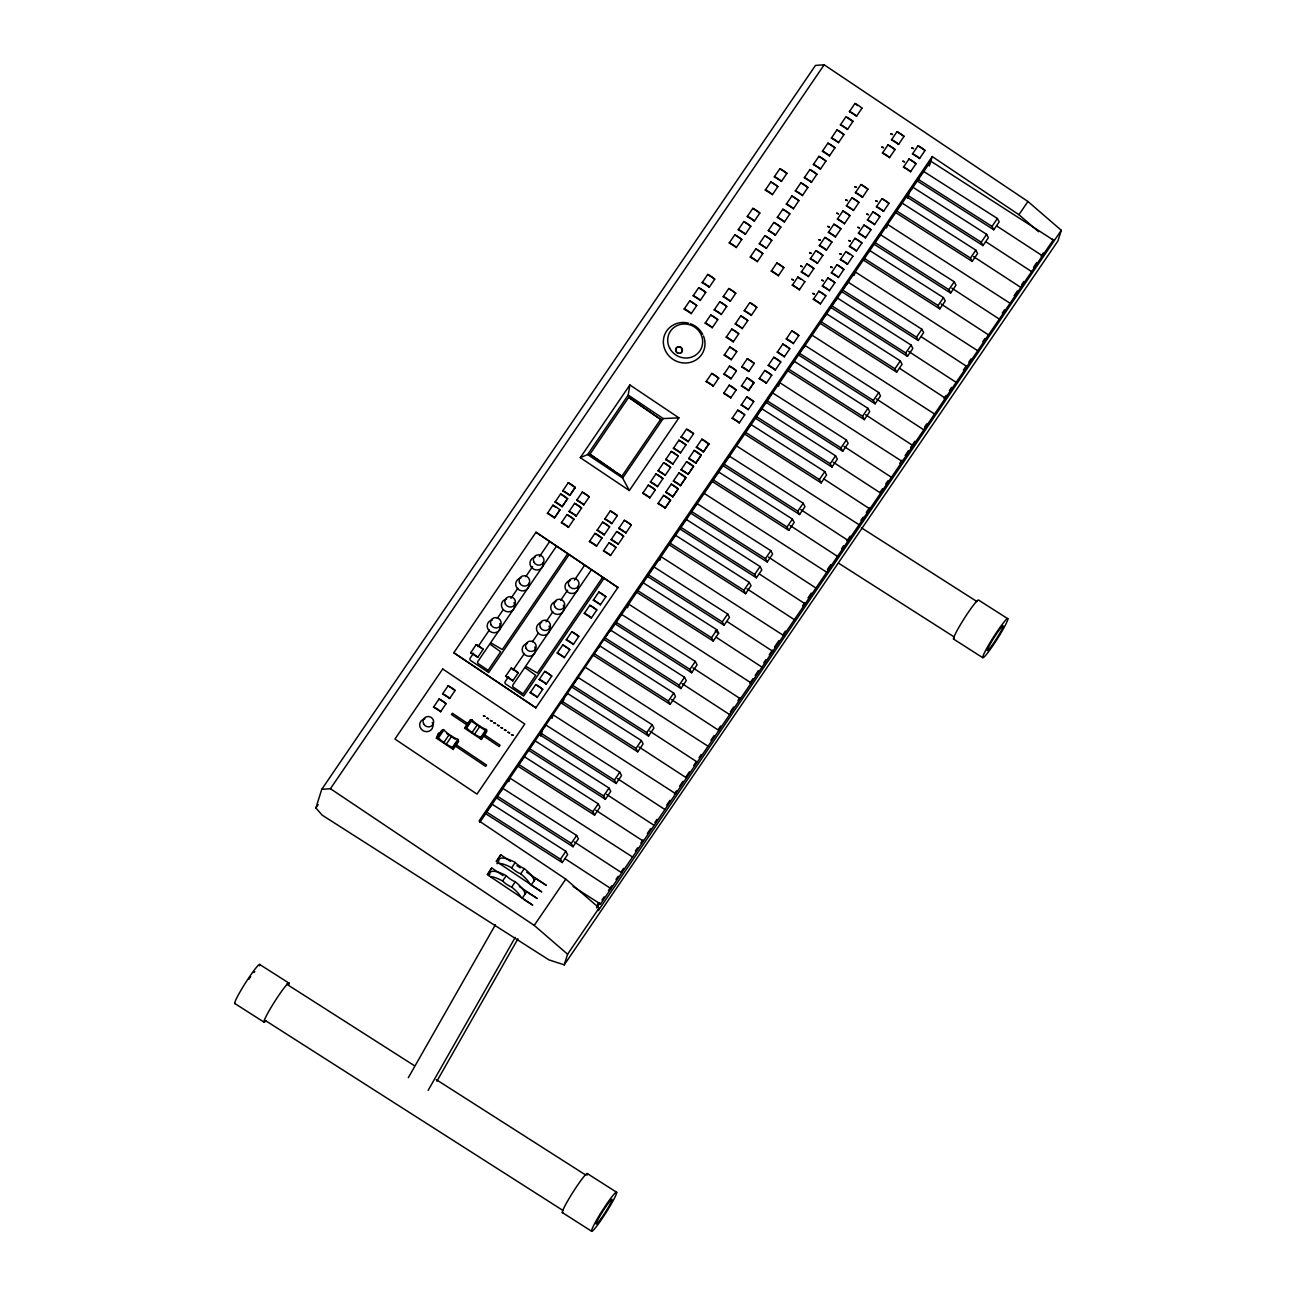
<?xml version="1.0" encoding="UTF-8"?>
<svg xmlns="http://www.w3.org/2000/svg" width="1296" height="1296" viewBox="0 0 1296 1296"><rect width="100%" height="100%" fill="white"/><g stroke="black" fill="none" stroke-linecap="round" stroke-linejoin="round"><path stroke-width="1.5" d="M580.284 457.65L587.623 454.556L628.187 395.069L629.872 384.944L678.91 417.847L629.321 490.552L580.284 457.65L629.872 384.944M315.884 807.943L321.748 789.329L815.476 65.416L824.159 64.8L1027.939 201.496L1061.294 230.299L1057.941 240.943L564.23 964.856L548.791 959.801L322.121 815.119L315.884 807.943L318.168 804.605M486.308 811.863L485.708 813.726L562.221 862.553L567.616 854.647L565.85 851.294L491.702 803.957L486.308 811.863L560.455 859.199L562.221 862.553M491.103 805.82L491.702 803.957M497.097 796.052L496.498 797.915L573.01 846.742L578.405 838.836L576.639 835.466L502.492 788.146L497.097 796.052L571.244 843.372L573.01 846.742M501.892 790.009L502.492 788.146M508.874 781.682L509.992 778.135L632.594 857.029M518.675 764.413L518.076 766.276L594.589 815.103L599.983 807.197L598.217 803.828L524.07 756.508L518.675 764.413L592.823 811.733L594.589 815.103M523.471 758.371L524.07 756.508M529.465 748.586L528.865 750.449L605.378 799.276L610.772 791.37L609.007 788.017L534.859 740.68L529.465 748.586L603.612 795.922L605.378 799.276M534.26 742.543L534.859 740.68M540.254 732.775L539.654 734.638L616.167 783.464L621.562 775.559L619.796 772.189L545.648 724.869L540.254 732.775L614.401 780.095L616.167 783.464M540.675 735.998L542.36 730.685M545.049 726.732L545.648 724.869M552.031 718.405L553.149 714.857L675.751 793.751M561.832 701.136L561.233 702.999L637.745 751.826L643.14 743.92L641.374 740.551L567.227 693.23L561.832 701.136L635.98 748.456L637.745 751.826M562.82 702.594L563.938 699.046M566.627 695.077L567.227 693.23M572.621 685.309L572.022 687.172L648.535 735.998L653.929 728.093L652.163 724.723L578.016 677.403L572.621 685.309L646.769 732.645L648.535 735.998M577.417 679.266L578.016 677.403M594.2 653.67L593.6 655.533L670.113 704.36L675.508 696.454L673.742 693.085L599.594 645.764L594.2 653.67L668.347 701.006L670.113 704.36M598.995 647.627L599.594 645.764M604.989 637.859L604.39 639.722L680.902 688.549L686.297 680.627L684.531 677.273L610.384 629.953L604.989 637.859L679.136 685.179L680.902 688.549M610.384 629.953L479.779 822.425M615.778 622.031L615.179 623.894L691.691 672.721L697.086 664.816L695.32 661.446L621.173 614.126L615.778 622.031L689.926 669.368L691.691 672.721M620.573 615.989L621.173 614.126M627.556 607.662L628.673 604.13L751.275 683.008M637.357 590.393L636.757 592.256L713.27 641.083L718.664 633.177L716.899 629.807L642.751 582.487L637.357 590.393L711.504 637.729L713.27 641.083M642.152 584.35L642.751 582.487M648.146 574.582L647.546 576.445L724.059 625.271L729.454 617.35L727.688 613.996L653.54 566.66L648.146 574.582L722.293 621.902L724.059 625.271M652.941 568.523L653.54 566.66M659.923 560.212L661.041 556.664L783.643 635.558M669.724 542.943L669.125 544.806L745.637 593.633L751.032 585.711L749.266 582.358L675.119 535.021L669.724 542.943L743.872 590.263L745.637 593.633M680.513 527.116L679.914 528.979L756.427 577.805L761.821 569.9L760.055 566.53L685.908 519.21L680.513 527.116L754.661 574.452L756.427 577.805M685.309 521.073L685.908 519.21M691.303 511.304L690.703 513.167L767.216 561.994L772.61 554.072L770.845 550.719L696.697 503.383L691.303 511.304L765.45 558.625L767.216 561.994M696.098 505.246L696.697 503.383M712.881 479.666L712.282 481.529L788.794 530.356L794.189 522.434L792.423 519.08L718.276 471.744L712.881 479.666L787.028 526.986L788.794 530.356M717.676 473.607L718.276 471.744M564.23 964.856L567.583 954.212L599.141 907.945L565.785 879.125L479.083 820.967L932.229 156.557L1018.931 214.715L1038.631 231.741M723.67 463.838L723.071 465.701L799.583 514.528L804.978 506.623L803.212 503.253L729.065 455.933L723.67 463.838L797.818 511.175L799.583 514.528M728.465 457.796L729.065 455.933M745.249 432.2L744.649 434.063L821.162 482.89L826.556 474.984L824.791 471.614L750.643 424.294L745.249 432.2L819.396 479.536L821.162 482.89M750.044 426.157L750.643 424.294M599.141 907.945L598.298 910.602L1061.294 230.299M599.821 903.166L596.581 907.913L598.104 903.134L600.388 903.96L573.107 886.545M756.038 416.389L755.438 418.252L831.951 467.078L837.346 459.157L835.58 455.803L761.432 408.467L756.038 416.389L830.185 463.709L831.951 467.078M760.833 410.33L761.432 408.467M611.015 888.667L565.137 858.746M766.827 400.561L766.228 402.424L842.74 451.251L848.135 443.345L846.369 439.976L772.222 392.656L766.827 400.561L840.974 447.898L842.74 451.251M621.805 872.84L574.225 841.849M778.604 386.192L779.722 382.644L902.324 461.538M788.405 368.923L787.806 370.786L864.319 419.612L869.713 411.707L867.947 408.337L793.8 361.017L788.405 368.923L862.553 416.259L864.319 419.612M793.201 362.88L793.8 361.017M643.383 841.201L595.804 810.211M799.195 353.111L798.595 354.974L875.108 403.801L880.502 395.879L878.737 392.526L804.589 345.19L799.195 353.111L873.342 400.432L875.108 403.801M803.99 347.053L804.589 345.19M654.172 825.39L606.593 794.383M664.961 809.563L617.382 778.572M820.773 321.473L820.174 323.336L896.686 372.163L902.081 364.241L900.315 360.887L826.168 313.551L820.773 321.473L894.92 368.793L896.686 372.163M825.568 315.414L826.168 313.551M831.562 305.645L830.963 307.508L907.475 356.335L912.87 348.43L911.104 345.06L836.957 297.74L831.562 305.645L905.71 352.982L907.475 356.335M836.357 299.603L836.957 297.74M686.54 777.924L638.96 746.933M842.351 289.834L841.752 291.681L918.265 340.524L923.659 332.602L921.893 329.249L847.746 281.912L842.351 289.834L916.499 337.154L918.265 340.524M847.147 283.775L847.746 281.912M697.329 762.113L649.75 731.106M854.129 275.465L855.247 271.917L977.848 350.811M708.118 746.285L585.517 667.408M863.93 258.196L863.33 260.042L939.843 308.885L945.238 300.964L943.472 297.61L869.324 250.274L863.93 258.196L938.077 305.516L939.843 308.885M868.725 252.137L869.324 250.274M718.907 730.474L671.328 699.467M874.719 242.368L874.12 244.231L950.632 293.058L956.027 285.152L954.261 281.783L880.114 234.463L874.719 242.368L948.866 289.688L950.632 293.058M879.514 236.326L880.114 234.463M729.697 714.647L682.117 683.64M886.496 227.999L887.614 224.451L1010.216 303.345M740.486 698.836L692.906 667.829M896.297 210.73L895.698 212.593L972.211 261.419L977.605 253.514L975.839 250.144L901.692 202.824L896.297 210.73L970.445 258.05L972.211 261.419M901.093 204.687L901.692 202.824M907.087 194.918L906.487 196.765L983 245.592L988.394 237.686L986.629 234.333L912.481 186.997L907.087 194.918L981.234 242.239L983 245.592M907.508 198.142L909.193 192.812M911.882 188.86L912.481 186.997M762.064 667.197L716.186 637.276M917.876 179.091L917.276 180.954L993.789 229.781L999.184 221.875L997.418 218.506L923.27 171.185L917.876 179.091L992.023 226.411L993.789 229.781M922.671 173.048L923.27 171.185M772.853 651.37L726.975 621.464M929.264 165.953L932.229 156.557M794.432 619.731L746.852 588.724M805.221 603.92L759.343 573.998M816.01 588.092L768.431 557.086M826.799 572.281L704.198 493.387M837.589 556.454L790.009 525.447M848.378 540.643L800.798 509.636M859.167 524.815L736.565 445.921M869.956 509.004L824.078 479.083M880.745 493.177L833.166 462.17M891.535 477.365L843.955 446.359M913.113 445.727L865.534 414.72M923.902 429.899L876.323 398.893M934.691 414.088L812.09 335.194M945.481 398.261L899.602 368.339M956.27 382.45L908.69 351.443M967.059 366.622L921.181 336.701M988.637 334.984L941.058 303.977M999.427 319.172L951.847 288.166M1021.005 287.534L973.426 256.527M1031.794 271.706L985.916 241.785M1042.583 255.895L996.705 225.974M610.335 631.022L930.771 161.174L1053.373 240.068L1051.25 238.707M408.305 1077.705L495.412 924.696M428.134 1090.373L515.241 937.364M436.849 1081.237L517.946 938.774M453.811 652.747L535.88 707.794L453.811 652.747L535.993 532.219L617.917 587.493L535.993 532.219M433.544 707.146L433.674 706.919A10.967 3.483 34.3 0 1 440.689 711.617L433.544 707.146L439.085 698.981A10.967 3.483 34.3 0 1 446.099 703.679L439.085 698.981M442.552 693.927L442.697 693.7A10.967 3.483 34.3 0 1 449.696 698.398L442.552 693.927L448.108 685.762A10.967 3.483 34.3 0 1 455.107 690.46L448.108 685.762M547.398 513.346L547.528 513.103A10.967 3.483 34.3 0 1 554.526 517.801L547.398 513.346L552.938 505.181A10.967 3.483 34.3 0 1 559.937 509.879L554.396 518.044M552.938 505.181L555.595 507.287M555.061 502.103L555.19 501.876A10.967 3.483 34.3 0 1 562.189 506.574L555.061 502.103L560.601 493.938A10.967 3.483 34.3 0 1 567.599 498.636L562.059 506.801M560.601 493.938L567.47 498.879M562.723 490.876L562.853 490.633A10.967 3.483 34.3 0 1 569.851 495.331L562.723 490.876L568.264 482.711A10.967 3.483 34.3 0 1 575.262 487.409L569.722 495.574M568.264 482.711L575.132 487.636M470.642 652.795L470.772 652.568A10.967 3.483 34.3 0 1 477.77 657.266L470.642 652.795L476.183 644.63A10.967 3.483 34.3 0 1 483.181 649.328L476.183 644.63M613.818 470.853L589.923 454.183L621.886 476.264L617.042 473.024M628.69 397.337L660.652 419.418L628.69 397.337L589.648 454.637M437.173 735.966L438.842 733.05L437.935 734.378M684.175 309.047L684.304 308.804A10.967 3.483 34.3 0 1 691.303 313.502L684.175 309.047L689.715 300.883A10.967 3.483 34.3 0 1 696.713 305.581L689.715 300.883M561.411 522.742L561.541 522.499A10.967 3.483 34.3 0 1 568.539 527.213L561.411 522.742L566.951 514.577A10.967 3.483 34.3 0 1 573.95 519.275L566.951 514.577M569.074 511.499L569.203 511.272A10.967 3.483 34.3 0 1 576.202 515.97L569.074 511.499L574.614 503.334A10.967 3.483 34.3 0 1 581.612 508.032L574.614 503.334M693.182 295.828L693.311 295.585A10.967 3.483 34.3 0 1 700.326 300.283L693.182 295.828L698.722 287.663A10.967 3.483 34.3 0 1 705.737 292.361L698.722 287.663M576.736 500.272L576.866 500.029A10.967 3.483 34.3 0 1 583.864 504.727L576.736 500.272L582.277 492.107A10.967 3.483 34.3 0 1 589.275 496.805L582.277 492.107M702.205 282.609L702.335 282.366A10.967 3.483 34.3 0 1 709.333 287.064L702.205 282.609L707.746 274.444A10.967 3.483 34.3 0 1 714.744 279.142L707.746 274.444M729.243 242.951L729.389 242.708A10.967 3.483 34.3 0 1 736.387 247.406L729.243 242.951L734.783 234.787A10.967 3.483 34.3 0 1 741.798 239.485L734.783 234.787M738.266 229.732L738.396 229.489A10.967 3.483 34.3 0 1 745.411 234.187L738.266 229.732L743.807 221.567A10.967 3.483 34.3 0 1 750.805 226.265L743.807 221.567M747.274 216.513L747.419 216.27A10.967 3.483 34.3 0 1 754.418 220.968L747.274 216.513L752.83 208.348A10.967 3.483 34.3 0 1 759.829 213.046L752.83 208.348M765.304 190.075L765.45 189.832A10.967 3.483 34.3 0 1 772.448 194.53L765.304 190.075L770.861 181.91A10.967 3.483 34.3 0 1 777.859 186.608L770.861 181.91M774.328 176.855L774.457 176.612A10.967 3.483 34.3 0 1 781.472 181.31L774.328 176.855L779.868 168.691A10.967 3.483 34.3 0 1 786.883 173.389L779.868 168.691M705.186 323.141L705.316 322.898A10.967 3.483 34.3 0 1 712.33 327.613L705.186 323.141L710.726 314.977A10.967 3.483 34.3 0 1 717.741 319.675L710.726 314.977M714.209 309.922L714.339 309.679A10.967 3.483 34.3 0 1 721.337 314.393L714.209 309.922L719.75 301.757A10.967 3.483 34.3 0 1 726.748 306.455L719.75 301.757M723.217 296.703L723.346 296.46A10.967 3.483 34.3 0 1 730.361 301.174L723.217 296.703L728.757 288.538A10.967 3.483 34.3 0 1 735.772 293.236L728.757 288.538M505.667 676.285L505.796 676.058A10.967 3.483 34.3 0 1 512.811 680.756L505.667 676.285L511.207 668.12A10.967 3.483 34.3 0 1 518.222 672.818L511.207 668.12M750.271 257.045L750.4 256.802A10.967 3.483 34.3 0 1 757.399 261.517L750.271 257.045L755.811 248.881A10.967 3.483 34.3 0 1 762.809 253.579L755.811 248.881M759.278 243.826L759.407 243.599A10.967 3.483 34.3 0 1 766.422 248.297L759.278 243.826L764.818 235.661A10.967 3.483 34.3 0 1 771.833 240.359L764.818 235.661M589.421 541.534L589.567 541.307A10.967 3.483 34.3 0 1 596.565 546.005L589.421 541.534L594.977 533.369A10.967 3.483 34.3 0 1 601.976 538.067L594.977 533.369M768.301 230.607L768.431 230.38A10.967 3.483 34.3 0 1 775.429 235.078L768.301 230.607L773.842 222.442A10.967 3.483 34.3 0 1 780.84 227.14L773.842 222.442M597.083 530.307L597.229 530.064A10.967 3.483 34.3 0 1 604.228 534.762L597.083 530.307L602.64 522.142A10.967 3.483 34.3 0 1 609.638 526.84L602.64 522.142M777.308 217.388L777.454 217.161A10.967 3.483 34.3 0 1 784.453 221.859L777.308 217.388L782.849 209.223A10.967 3.483 34.3 0 1 789.863 213.921L782.849 209.223M604.746 519.064L604.892 518.837A10.967 3.483 34.3 0 1 611.89 523.535L604.746 519.064L610.303 510.899A10.967 3.483 34.3 0 1 617.301 515.597L610.303 510.899M786.332 204.169L786.461 203.942A10.967 3.483 34.3 0 1 793.46 208.64L786.332 204.169L791.872 196.004A10.967 3.483 34.3 0 1 798.871 200.702L791.872 196.004M795.339 190.949L795.485 190.723A10.967 3.483 34.3 0 1 802.483 195.421L795.339 190.949L800.879 182.785A10.967 3.483 34.3 0 1 807.894 187.483L800.879 182.785M804.362 177.73L804.492 177.503A10.967 3.483 34.3 0 1 811.507 182.201L804.362 177.73L809.903 169.565A10.967 3.483 34.3 0 1 816.901 174.263L809.903 169.565M813.37 164.511L813.515 164.284A10.967 3.483 34.3 0 1 820.514 168.982L813.37 164.511L818.926 156.346A10.967 3.483 34.3 0 1 825.925 161.044L818.926 156.346M822.393 151.292L822.523 151.065A10.967 3.483 34.3 0 1 829.537 155.763L822.393 151.292L827.933 143.127A10.967 3.483 34.3 0 1 834.932 147.825L827.933 143.127M831.4 138.073L831.546 137.846A10.967 3.483 34.3 0 1 838.544 142.544L831.4 138.073L836.957 129.908A10.967 3.483 34.3 0 1 843.955 134.606L836.957 129.908M840.424 124.853L840.553 124.627A10.967 3.483 34.3 0 1 847.568 129.325L840.424 124.853L845.964 116.689A10.967 3.483 34.3 0 1 852.979 121.387L847.228 117.855M849.431 111.634L849.577 111.407A10.967 3.483 34.3 0 1 856.575 116.105L849.431 111.634L854.987 103.469A10.967 3.483 34.3 0 1 861.986 108.167L861.856 108.394M854.987 103.469L857.644 105.575M726.197 337.235L726.343 337.009A10.967 3.483 34.3 0 1 733.342 341.707L726.197 337.235L731.754 329.071A10.967 3.483 34.3 0 1 738.752 333.769L731.754 329.071M603.434 550.93L603.58 550.703A10.967 3.483 34.3 0 1 610.578 555.401L603.434 550.93L608.974 542.765A10.967 3.483 34.3 0 1 615.989 547.463L608.974 542.765M611.096 539.703L611.242 539.46A10.967 3.483 34.3 0 1 618.241 544.158L611.096 539.703L616.637 531.538A10.967 3.483 34.3 0 1 623.651 536.236L616.637 531.538M735.221 324.016L735.35 323.789A10.967 3.483 34.3 0 1 742.365 328.487L735.221 324.016L740.761 315.851A10.967 3.483 34.3 0 1 747.776 320.549L740.761 315.851M618.759 528.46L618.905 528.233A10.967 3.483 34.3 0 1 625.903 532.931L618.759 528.46L624.316 520.295A10.967 3.483 34.3 0 1 631.314 524.993L624.316 520.295M744.228 310.797L744.374 310.57A10.967 3.483 34.3 0 1 751.372 315.268L744.228 310.797L749.785 302.632A10.967 3.483 34.3 0 1 756.783 307.33L749.785 302.632M706.158 381.591L706.304 381.364A10.967 3.483 34.3 0 1 713.302 386.062L706.158 381.591L711.715 373.426A10.967 3.483 34.3 0 1 718.713 378.124L711.715 373.426M642.735 493.306L642.865 493.063A10.967 3.483 34.3 0 1 649.879 497.777L642.735 493.306L648.275 485.141A10.967 3.483 34.3 0 1 655.29 489.839L648.275 485.141M771.282 271.139L771.412 270.913A10.967 3.483 34.3 0 1 778.426 275.611L771.282 271.139L776.822 262.975A10.967 3.483 34.3 0 1 783.837 267.673L776.822 262.975M650.398 482.063L650.527 481.837A10.967 3.483 34.3 0 1 657.542 486.535L650.398 482.063L655.938 473.899A10.967 3.483 34.3 0 1 662.953 478.597L655.938 473.899M724.189 355.153L724.334 354.926A10.967 3.483 34.3 0 1 731.333 359.624L724.189 355.153L729.745 346.988A10.967 3.483 34.3 0 1 736.744 351.686L729.745 346.988M530.194 692.744L530.323 692.501A10.967 3.483 34.3 0 1 537.322 697.199L530.194 692.744L535.734 684.58A10.967 3.483 34.3 0 1 542.732 689.278L535.734 684.58M658.06 470.837L658.19 470.594A10.967 3.483 34.3 0 1 665.204 475.292L658.06 470.837L663.601 462.672A10.967 3.483 34.3 0 1 670.615 467.37L663.601 462.672M539.201 679.525L539.33 679.282A10.967 3.483 34.3 0 1 546.345 683.98L539.201 679.525L544.741 671.36A10.967 3.483 34.3 0 1 551.756 676.058L544.741 671.36M665.723 459.594L665.852 459.367A10.967 3.483 34.3 0 1 672.867 464.065L665.723 459.594L671.263 451.429A10.967 3.483 34.3 0 1 678.278 456.127L671.263 451.429M673.385 448.351L673.531 448.124A10.967 3.483 34.3 0 1 680.53 452.822L673.385 448.351L678.926 440.203A10.967 3.483 34.3 0 1 685.94 444.901L678.926 440.203M681.048 437.125L681.194 436.898A10.967 3.483 34.3 0 1 688.192 441.596L681.048 437.125L686.588 428.96A10.967 3.483 34.3 0 1 693.603 433.658L687.868 430.126M557.231 653.087L557.361 652.844A10.967 3.483 34.3 0 1 564.376 657.542L557.231 653.087L562.772 644.922A10.967 3.483 34.3 0 1 569.786 649.62L562.772 644.922M566.255 639.868L566.384 639.625A10.967 3.483 34.3 0 1 573.383 644.323L566.255 639.868L571.795 631.703A10.967 3.483 34.3 0 1 578.794 636.401L571.795 631.703M584.285 613.429L584.415 613.186A10.967 3.483 34.3 0 1 591.413 617.884L584.285 613.429L589.826 605.264A10.967 3.483 34.3 0 1 596.824 609.962L589.826 605.264M593.293 600.21L593.422 599.967A10.967 3.483 34.3 0 1 600.437 604.665L593.293 600.21L598.833 592.045A10.967 3.483 34.3 0 1 605.848 596.743L598.833 592.045M723.929 374.252L724.075 374.009A10.967 3.483 34.3 0 1 731.074 378.707L723.929 374.252L729.486 366.088A10.967 3.483 34.3 0 1 736.484 370.786L729.486 366.088M658.028 503.528L658.157 503.302A10.967 3.483 34.3 0 1 665.156 508L658.028 503.528L663.568 495.364A10.967 3.483 34.3 0 1 670.567 500.078L665.026 508.243M663.568 495.364L670.437 500.305M665.69 492.302L665.82 492.059A10.967 3.483 34.3 0 1 672.818 496.773L665.69 492.302L671.231 484.137A10.967 3.483 34.3 0 1 678.229 488.835L672.689 497M671.231 484.137L678.1 489.062M673.353 481.059L673.483 480.832A10.967 3.483 34.3 0 1 680.481 485.53L673.353 481.059L678.893 472.894A10.967 3.483 34.3 0 1 685.892 477.592L680.351 485.757M723.67 393.336L723.816 393.109A10.967 3.483 34.3 0 1 730.814 397.807L723.67 393.336L729.227 385.171A10.967 3.483 34.3 0 1 736.225 389.869L736.096 390.112M729.227 385.171L734.686 389.173M678.893 472.894L685.762 477.835M681.016 469.832L681.145 469.589A10.967 3.483 34.3 0 1 688.144 474.287L681.016 469.832L686.556 461.668A10.967 3.483 34.3 0 1 693.554 466.366L688.014 474.53M686.556 461.668L693.425 466.592M688.678 458.59L688.808 458.363A10.967 3.483 34.3 0 1 695.806 463.061L688.678 458.59L694.219 450.425A10.967 3.483 34.3 0 1 701.217 455.123L695.677 463.288M741.701 366.898L741.847 366.671A10.967 3.483 34.3 0 1 748.845 371.369L741.701 366.898L747.257 358.733A10.967 3.483 34.3 0 1 754.256 363.431L747.257 358.733M694.219 450.425L701.087 455.366M696.341 447.363L696.47 447.12A10.967 3.483 34.3 0 1 703.469 451.818L696.341 447.363L701.881 439.198A10.967 3.483 34.3 0 1 708.88 443.896L703.339 452.061M701.881 439.198L708.75 444.123M792.293 285.233L792.439 285.007A10.967 3.483 34.3 0 1 799.438 289.705L792.293 285.233L797.85 277.069A10.967 3.483 34.3 0 1 804.848 281.767L804.719 282.01M797.85 277.069L800.507 279.191M801.317 272.014L801.446 271.787A10.967 3.483 34.3 0 1 808.461 276.485L801.317 272.014L806.857 263.849A10.967 3.483 34.3 0 1 813.872 268.547L806.857 263.849M810.324 258.795L810.47 258.568A10.967 3.483 34.3 0 1 817.468 263.266L810.324 258.795L815.881 250.63A10.967 3.483 34.3 0 1 822.879 255.328L815.881 250.63M819.347 245.576L819.477 245.349A10.967 3.483 34.3 0 1 826.492 250.047L819.347 245.576L824.888 237.411A10.967 3.483 34.3 0 1 831.902 242.109L824.888 237.411M828.355 232.357L828.5 232.13A10.967 3.483 34.3 0 1 835.499 236.828L828.355 232.357L833.911 224.192A10.967 3.483 34.3 0 1 840.91 228.89L833.911 224.192M741.458 385.997L741.587 385.754A10.967 3.483 34.3 0 1 748.586 390.452L741.458 385.997L746.998 377.833A10.967 3.483 34.3 0 1 753.997 382.531L748.456 390.695M837.378 219.137L837.508 218.911A10.967 3.483 34.3 0 1 844.522 223.609L837.378 219.137L842.918 210.973A10.967 3.483 34.3 0 1 849.933 215.671L842.918 210.973M746.998 377.833L753.867 382.757M846.401 205.918L846.531 205.691A10.967 3.483 34.3 0 1 853.529 210.389L846.401 205.918L851.942 197.753A10.967 3.483 34.3 0 1 858.94 202.451L851.942 197.753M855.409 192.699L855.538 192.472A10.967 3.483 34.3 0 1 862.553 197.17L855.409 192.699L860.949 184.534A10.967 3.483 34.3 0 1 867.964 189.232L860.949 184.534M882.463 153.041L882.592 152.815A10.967 3.483 34.3 0 1 889.591 157.513L882.463 153.041L888.003 144.877A10.967 3.483 34.3 0 1 895.001 149.575L888.003 144.877M891.47 139.822L891.599 139.595A10.967 3.483 34.3 0 1 898.614 144.293L891.47 139.822L897.01 131.657A10.967 3.483 34.3 0 1 904.025 136.372L897.01 131.657M732.175 418.3L732.305 418.073A10.967 3.483 34.3 0 1 739.319 422.771L732.175 418.3L737.716 410.135A10.967 3.483 34.3 0 1 744.73 414.833L737.716 410.135M741.199 405.081L741.328 404.854A10.967 3.483 34.3 0 1 748.327 409.552L741.199 405.081L746.739 396.916A10.967 3.483 34.3 0 1 753.737 401.614L746.739 396.916M759.229 378.643L759.359 378.416A10.967 3.483 34.3 0 1 766.357 383.114L759.229 378.643L764.77 370.478A10.967 3.483 34.3 0 1 771.768 375.176L764.77 370.478M768.236 365.423L768.366 365.197A10.967 3.483 34.3 0 1 775.381 369.895L768.236 365.423L773.777 357.259A10.967 3.483 34.3 0 1 780.791 361.973L773.777 357.259M777.26 352.204L777.389 351.977A10.967 3.483 34.3 0 1 784.388 356.675L777.26 352.204L782.8 344.039A10.967 3.483 34.3 0 1 789.799 348.754L782.8 344.039M786.267 338.985L786.397 338.758A10.967 3.483 34.3 0 1 793.411 343.456L786.267 338.985L791.807 330.82A10.967 3.483 34.3 0 1 798.822 335.534L791.807 330.82M813.321 299.327L813.451 299.101A10.967 3.483 34.3 0 1 820.449 303.799L813.321 299.327L818.861 291.179A10.967 3.483 34.3 0 1 825.86 295.877L818.861 291.179M822.328 286.108L822.474 285.881A10.967 3.483 34.3 0 1 829.472 290.579L822.328 286.108L827.869 277.96A10.967 3.483 34.3 0 1 834.883 282.658L827.869 277.96M831.352 272.905L831.481 272.662A10.967 3.483 34.3 0 1 838.496 277.36L831.352 272.905L836.892 264.74A10.967 3.483 34.3 0 1 843.89 269.438L836.892 264.74M840.359 259.686L840.505 259.443A10.967 3.483 34.3 0 1 847.503 264.141L840.359 259.686L845.915 251.521A10.967 3.483 34.3 0 1 852.914 256.219L852.784 256.446M488.349 873.796L491.702 867.98L503.091 875.61M849.382 246.467L849.512 246.224A10.967 3.483 34.3 0 1 856.526 250.922L849.382 246.467L854.923 238.302A10.967 3.483 34.3 0 1 861.921 243L854.923 238.302M497.372 860.576L500.726 854.761L510.478 861.305M858.389 233.248L858.535 233.005A10.967 3.483 34.3 0 1 865.534 237.703L858.389 233.248L863.946 225.083A10.967 3.483 34.3 0 1 870.944 229.781L863.946 225.083M867.413 220.028L867.542 219.785A10.967 3.483 34.3 0 1 874.557 224.483L867.413 220.028L872.953 211.864A10.967 3.483 34.3 0 1 879.968 216.562L872.953 211.864M876.42 206.809L876.566 206.566A10.967 3.483 34.3 0 1 883.564 211.264L876.42 206.809L881.977 198.644A10.967 3.483 34.3 0 1 888.975 203.342L881.977 198.644M903.474 167.152L903.604 166.909A10.967 3.483 34.3 0 1 910.618 171.607L903.474 167.152L909.014 158.987A10.967 3.483 34.3 0 1 916.029 163.685L909.014 158.987M912.481 153.932L912.627 153.689A10.967 3.483 34.3 0 1 919.625 158.387L912.481 153.932L918.038 145.768A10.967 3.483 34.3 0 1 925.036 150.466L918.038 145.768M321.748 789.329L330.431 788.697L824.159 64.8M691.173 313.745L696.713 305.581M700.196 300.526L705.737 292.361M709.204 287.307L714.744 279.142M736.258 247.649L741.798 239.485M745.265 234.43L750.805 226.265M754.288 221.211L759.829 213.046M772.319 194.773L777.859 186.608M781.326 181.553L786.883 173.389M554.526 517.801L559.937 509.879M562.189 506.574L567.599 498.636M569.851 495.331L575.262 487.409M473.526 653.233L470.124 658.222A1.798 1.701 29.9 0 0 470.626 660.49L486.551 671.182L487.458 669.854L478.354 663.746A1.782 1.701 29.9 0 1 477.851 661.495L556.438 546.264M478.062 646.574L489.418 629.921M497.372 618.273L503.042 609.946M510.997 598.298L517.817 588.303M525.755 576.639L532.575 566.66M539.379 556.664L549.601 541.679M440.543 711.844L446.099 703.679M449.566 698.625L455.107 690.46M477.641 657.493L483.181 649.328M568.409 527.44L573.95 519.275M576.072 516.197L581.612 508.032M583.735 504.97L589.275 496.805M712.201 327.839L717.741 319.675M721.208 314.62L726.748 306.455M730.231 301.401L735.772 293.236M757.269 261.743L762.809 253.579M766.292 248.524L771.833 240.359M775.3 235.305L780.84 227.14M784.323 222.086L789.863 213.921M793.33 208.867L798.871 200.702M802.354 195.647L807.894 187.483M811.361 182.428L816.901 174.263M820.384 169.209L825.925 161.044M829.391 155.99L834.932 147.825M838.415 142.771L843.955 134.606M847.422 129.551L852.979 121.387M856.445 116.332L861.986 108.167M436.396 738.153L441.79 730.215L443.864 729.988A15.325 4.876 34.3 0 0 449.242 734.54L451.721 736.193A15.325 4.876 34.3 0 0 457.877 739.384L458.606 741.49L453.195 749.428L436.396 738.153L443.167 729.518M453.195 749.428L452.466 747.322A15.325 4.876 34.3 0 1 446.31 744.131L443.848 742.478A15.325 4.876 34.3 0 1 438.453 737.926L443.864 729.988M567.648 553.781L502.33 649.555L491.362 643.172L490.471 644.485L500.661 651.807L487.264 671.652L488.657 672.592L569.041 554.72M621.886 476.264L660.911 418.948M629.321 490.552L622.647 478.062L663.212 418.576L678.91 417.847M443.848 742.478L449.242 734.54M446.31 744.131L451.721 736.193M464.616 728.19L470.027 720.252L472.1 720.025A15.325 4.876 34.3 0 0 477.479 724.577L479.957 726.23A15.325 4.876 34.3 0 0 486.113 729.437L486.842 731.527L481.432 739.465L464.616 728.19L471.404 719.555M452.466 747.322L457.877 739.384M453.179 747.792L458.573 739.854M481.432 739.465L480.703 737.359A15.325 4.876 34.3 0 1 474.547 734.168L472.068 732.515A15.325 4.876 34.3 0 1 466.69 727.963L472.1 720.025M733.212 341.933L738.752 333.769M742.219 328.714L747.776 320.549M751.243 315.495L756.783 307.33M778.28 275.837L783.837 267.673M596.435 546.232L601.976 538.067M604.098 535.005L609.638 526.84M611.761 523.762L617.301 515.597M508.55 676.723L505.148 681.728A1.798 1.701 29.9 0 0 505.651 683.98L521.591 694.672L522.482 693.36L513.378 687.253A1.782 1.701 29.9 0 1 512.876 684.985L591.462 569.754M513.103 670.064L524.459 653.427M532.397 641.763L538.083 633.436M546.021 621.788L552.841 611.793M560.795 600.145L567.599 590.15M574.42 580.154L584.642 565.186M472.068 732.515L477.479 724.577M474.547 734.168L479.957 726.23M713.173 386.289L718.713 378.124M731.203 359.851L736.744 351.686M512.665 680.983L518.222 672.818M480.703 737.359L486.113 729.437M481.415 737.829L486.81 729.907M610.448 555.628L615.989 547.463M618.111 544.401L623.651 536.236M625.774 533.158L631.314 524.993M649.75 498.004L655.29 489.839M657.412 486.761L662.953 478.597M665.075 475.535L670.615 467.37M672.737 464.292L678.278 456.127M680.4 453.065L685.94 444.901M688.063 441.823L693.603 433.658M730.944 378.95L736.484 370.786M602.672 577.287L537.354 673.045L526.403 666.662L525.496 667.991L535.685 675.297L522.288 695.142L523.681 696.082L604.082 578.227M799.308 289.931L804.848 281.767M808.315 276.712L813.872 268.547M817.339 263.493L822.879 255.328M826.346 250.274L831.902 242.109M835.369 237.055L840.91 228.89M844.376 223.835L849.933 215.671M853.4 210.616L858.94 202.451M862.423 197.397L867.964 189.232M889.461 157.739L895.001 149.575M898.484 144.52L904.025 136.372M730.685 398.034L736.225 389.869M748.715 371.596L754.256 363.431M665.156 508L670.567 500.078M672.818 496.773L678.229 488.835M680.481 485.53L685.892 477.592M688.144 474.287L693.554 466.366M695.806 463.061L701.217 455.123M703.469 451.818L708.88 443.896M537.192 697.442L542.732 689.278M546.199 684.223L551.756 676.058M564.246 657.785L569.786 649.62M573.253 644.566L578.794 636.401M591.284 618.127L596.824 609.962M600.307 604.908L605.848 596.743M748.586 390.452L753.997 382.531M535.88 707.794L618.046 587.266M739.19 422.998L744.73 414.833M748.197 409.779L753.737 401.614M766.228 383.341L771.768 375.176M775.251 370.121L780.791 361.973M784.258 356.902L789.799 348.754M793.282 343.699L798.822 335.534M820.319 304.042L825.86 295.877M829.343 290.822L834.883 282.658M838.35 277.603L843.89 269.438M847.373 264.384L852.914 256.219M856.381 251.165L861.921 243M865.404 237.946L870.944 229.781M874.411 224.726L879.968 216.562M883.435 211.507L888.975 203.342M910.472 171.85L916.029 163.685M919.496 158.63L925.036 150.466M491.702 867.98L487.199 874.589L532.737 905.126L523.649 899.327M500.726 854.761L496.206 861.37L541.744 891.907L531.149 885.152L535.653 878.542L546.264 885.298L526.743 872.208M490.406 876.566A21.092 6.707 34.3 0 1 502.605 880.988L506.218 875.707A9.671 3.078 34.3 0 0 515.29 881.782A21.092 6.707 34.3 0 1 525.301 894.208M496.87 863.59A21.092 6.707 34.3 0 1 511.628 867.769L515.225 862.488A9.671 3.078 34.3 0 0 524.297 868.563A21.092 6.707 34.3 0 1 534.308 880.988M520.749 896.913A21.092 6.707 34.3 0 0 511.677 887.063L515.29 881.782M529.756 883.694A21.092 6.707 34.3 0 0 520.684 873.86L524.297 868.563M522.142 898.355L526.646 891.761L537.241 898.517L519.356 886.513M560.455 859.199L565.85 851.294M571.244 843.372L576.639 835.466M592.823 811.733L598.217 803.828M603.612 795.922L609.007 788.017M614.401 780.095L619.796 772.189M635.98 748.456L641.374 740.551M646.769 732.645L652.163 724.723M668.347 701.006L673.742 693.085M679.136 685.179L684.531 677.273M689.926 669.368L695.32 661.446M711.504 637.729L716.899 629.807M722.293 621.902L727.688 613.996M743.872 590.263L749.266 582.358M754.661 574.452L760.055 566.53M765.45 558.625L770.845 550.719M787.028 526.986L792.423 519.08M797.818 511.175L803.212 503.253M819.396 479.536L824.791 471.614M830.185 463.709L835.58 455.803M840.974 447.898L846.369 439.976M862.553 416.259L867.947 408.337M873.342 400.432L878.737 392.526M894.92 368.793L900.315 360.887M905.71 352.982L911.104 345.06M916.499 337.154L921.893 329.249M938.077 305.516L943.472 297.61M948.866 289.688L954.261 281.783M970.445 258.05L975.839 250.144M981.234 242.239L986.629 234.333M992.023 226.411L997.418 218.506M567.583 954.212L534.227 925.393L565.785 879.125M1018.931 214.715L1027.939 201.496M601.976 900.007L604.147 896.848M608.456 890.514L611.696 885.767M616.005 879.449L618.16 876.274M621.4 871.528L623.554 868.369M635.429 850.97L637.583 847.811M640.823 843.064L642.978 839.889M647.303 833.571L650.527 828.824M654.853 822.49L657.007 819.331M666.711 805.091L669.951 800.345M674.276 794.011L676.431 790.852M679.671 786.105L682.895 781.358M686.135 776.612L689.375 771.865M693.684 765.547L695.855 762.372M699.079 757.625L701.249 754.466M710.953 740.227L714.193 735.48M718.502 729.162L720.657 725.987M730.377 711.763L733.617 707.017M737.926 700.682L740.081 697.523M749.801 683.284L753.025 678.537M755.195 675.378L758.419 670.631M763.814 662.71L765.985 659.551M769.208 654.804L772.448 650.057M774.603 646.898L778.928 640.564M783.238 634.246L785.392 631.071M802.661 605.767L804.816 602.608M808.056 597.861L811.296 593.114M827.48 569.381L830.72 564.635M841.509 548.807L843.664 545.648M846.904 540.902L850.127 536.155M860.917 520.344L863.087 517.169M866.311 512.438L869.551 507.692M880.34 491.864L882.495 488.705M885.735 483.959L887.89 480.784M899.764 463.385L901.919 460.226M905.159 455.479L908.399 450.733M910.553 447.574L914.863 441.239M924.583 427L926.737 423.841M944.006 398.536L946.161 395.361M949.401 390.614L951.556 387.455M963.414 370.057L965.585 366.898M968.809 362.151L970.979 358.976M982.838 341.577L985.009 338.418M1002.262 313.097L1004.416 309.938M1014.136 295.699L1017.376 290.952M1021.685 284.634L1023.84 281.459M1033.56 267.235L1036.784 262.489M1041.109 256.154L1043.264 252.995M600.226 904.478L1053.535 239.533M1007.851 618.759A23.198 2.106 -57.5 0 0 988.135 645.894A23.198 2.106 -57.5 0 0 989.836 649.976A23.198 2.106 -57.5 0 0 1007.851 618.759L978.626 600.113A23.198 2.106 -57.5 0 0 963.446 619.763A23.198 2.106 -57.5 0 0 954.164 638.96M861.451 527.828L977.103 601.652M838.593 563.193L954.245 637M953.483 639.009L982.708 657.671M715.262 631.006L718.664 633.177M259.848 964.548L289.073 983.194M587.461 1173.658L616.685 1192.304A23.198 2.106 -57.5 0 1 598.671 1223.521A23.198 2.106 -57.5 0 1 596.97 1219.423A23.198 2.106 -57.5 0 1 616.685 1192.304M286.594 984.118L414.153 1065.539M436.266 1079.649L585.938 1175.18M265.437 1020.568L563.08 1210.545M234.706 1003.444L263.93 1022.107M562.318 1212.554L591.543 1231.2M847.179 252.688L849.982 254.567M628.187 395.069L663.212 418.576M587.623 454.556L622.647 478.062M470.027 720.252L485.158 730.409M468.828 724.27L452.369 713.221L451.462 714.55L467.921 725.582M483.635 734.2L500.094 745.232L499.203 746.561L482.744 735.529M446.845 733.601L455.252 739.238M455.301 744.098L486.583 765.061L485.676 766.39L454.394 745.411M516.991 865.663L520.231 867.85M330.431 788.697L534.227 925.393M266.101 1020.681A23.198 2.106 -57.5 0 1 273.877 1002.845A23.198 2.106 -57.5 0 1 288.895 984.474M235.386 1003.396A23.198 2.106 -57.5 0 1 246.289 981.639A23.198 2.106 -57.5 0 1 259.67 965.828M248.735 979.371A14.693 1.328 -57.5 0 1 250.711 976.552M253.854 972.583A14.693 1.328 -57.5 0 1 254.81 971.725M562.999 1212.505A23.198 2.106 -57.5 0 1 573.901 1190.732A23.198 2.106 -57.5 0 1 587.282 1174.921M514.026 602.656A6.755 6.399 29.9 0 1 510.624 611.469A6.755 6.399 29.9 0 1 501.73 606.982A6.755 6.399 29.9 0 1 506.687 598.963M528.881 583.346A6.755 6.399 29.9 0 1 523.778 590.814A6.755 6.399 29.9 0 1 515.857 585.5A6.755 6.399 29.9 0 1 520.96 578.032M534.778 647.077A6.755 6.399 29.9 0 1 531.376 655.889A6.755 6.399 29.9 0 1 522.482 651.418A6.755 6.399 29.9 0 1 527.44 643.383M578.194 585.905A6.755 6.399 29.9 0 1 573.091 593.39A6.755 6.399 29.9 0 1 565.169 588.076A6.755 6.399 29.9 0 1 570.256 580.592M432.265 722.488A6.755 6.399 29.9 0 1 428.863 731.3A6.755 6.399 29.9 0 1 419.969 726.829A6.755 6.399 29.9 0 1 424.926 718.794M499.754 623.587A6.755 6.399 29.9 0 1 496.352 632.399A6.755 6.399 29.9 0 1 487.458 627.912A6.755 6.399 29.9 0 1 492.415 619.893M543.154 562.415A6.755 6.399 29.9 0 1 538.067 569.9A6.755 6.399 29.9 0 1 530.129 564.57A6.755 6.399 29.9 0 1 535.232 557.102M563.323 605.216A6.755 6.399 29.9 0 1 559.921 614.029A6.755 6.399 29.9 0 1 551.043 609.557A6.755 6.399 29.9 0 1 555.984 601.522M549.05 626.146A6.755 6.399 29.9 0 1 545.648 634.959A6.755 6.399 29.9 0 1 536.755 630.488A6.755 6.399 29.9 0 1 541.712 622.453M498.733 861.322A21.092 6.707 34.3 0 1 515.225 862.488M520.684 873.86A9.671 3.078 34.3 0 1 511.628 867.769M703.453 335.956A21.092 19.991 29.9 0 1 687.998 362.831A21.092 19.991 29.9 0 1 663.341 341.431A21.092 19.991 29.9 0 1 688.775 323.206M690.525 323.757A21.092 19.991 29.9 0 1 702.691 334.319M675.702 350.698A3.37 3.191 29.9 0 1 677.97 347.02A3.37 3.191 29.9 0 1 682.036 349.078A3.37 3.191 29.9 0 1 680.481 353.111M677.938 353.209A3.37 3.191 29.9 0 1 675.994 351.508M489.726 874.541A21.092 6.707 34.3 0 1 506.218 875.707M511.677 887.063A9.671 3.078 34.3 0 1 502.605 880.988M483.44 715.813L485.028 716.38L483.44 715.813M486.94 718.162L488.527 718.729L486.94 718.162M490.439 720.511L492.026 721.078L490.439 720.511M493.954 722.86L495.542 723.427L493.954 722.86M497.453 725.209L499.041 725.776L497.453 725.209M500.953 727.574L502.54 728.125L500.953 727.574M504.452 729.923L506.039 730.474L504.452 729.923M507.967 732.272L509.555 732.839L507.967 732.272M511.466 734.621L513.054 735.188L511.466 734.621M791.71 279.304L793.298 279.871L791.71 279.304M800.717 266.085L802.305 266.652L800.717 266.085M809.741 252.866L811.328 253.433L809.741 252.866M818.748 239.647L820.336 240.214L818.748 239.647M812.722 293.414L814.309 293.965L812.722 293.414M827.771 226.427L829.359 226.994L827.771 226.427M821.745 280.195L823.333 280.746L821.745 280.195M836.779 213.208L838.366 213.775L836.779 213.208M830.752 266.976L832.34 267.527L830.752 266.976M845.802 199.989L847.39 200.556L845.802 199.989M839.776 253.757L841.363 254.324L839.776 253.757M854.809 186.77L856.397 187.337L854.809 186.77M848.783 240.538L850.37 241.105L848.783 240.538M857.806 227.318L859.394 227.885L857.806 227.318M866.813 214.099L868.401 214.666L866.813 214.099M881.863 147.112L883.451 147.679L881.863 147.112M875.837 200.88L877.424 201.447L875.837 200.88M890.887 133.893L892.458 134.46L890.887 133.893M902.875 161.222L904.462 161.789L902.875 161.222M911.898 148.003L913.486 148.57L911.898 148.003M442.714 668.995L394.94 739.044L476.993 794.092L524.783 724.027L442.714 668.995M991.829 645.667A14.693 1.328 -57.5 0 0 1003.234 625.903A14.693 1.328 -57.5 0 0 990.76 643.075A14.693 1.328 -57.5 0 0 991.829 645.667M600.664 1219.196A14.693 1.328 -57.5 0 0 612.068 1199.432A14.693 1.328 -57.5 0 0 599.594 1216.62A14.693 1.328 -57.5 0 0 600.664 1219.196M505.375 604.017A5.395 5.119 29.9 0 0 514.593 604.859A5.395 5.119 29.9 0 0 510.365 596.695A5.395 5.119 29.9 0 0 505.375 604.017M519.647 583.087A5.395 5.119 29.9 0 0 528.865 583.929A5.395 5.119 29.9 0 0 524.637 575.764A5.395 5.119 29.9 0 0 519.647 583.087M526.127 648.437A5.395 5.119 29.9 0 0 535.345 649.296A5.395 5.119 29.9 0 0 531.117 641.115A5.395 5.119 29.9 0 0 526.127 648.437M568.944 585.646A5.395 5.119 29.9 0 0 578.178 586.505A5.395 5.119 29.9 0 0 573.95 578.324A5.395 5.119 29.9 0 0 568.944 585.646M423.614 723.865A5.395 5.119 29.9 0 0 432.832 724.707A5.395 5.119 29.9 0 0 428.603 716.526A5.395 5.119 29.9 0 0 423.614 723.865M491.103 624.947A5.395 5.119 29.9 0 0 500.321 625.79A5.395 5.119 29.9 0 0 496.093 617.625A5.395 5.119 29.9 0 0 491.103 624.947M533.92 562.156A5.395 5.119 29.9 0 0 543.137 562.999A5.395 5.119 29.9 0 0 538.909 554.834A5.395 5.119 29.9 0 0 533.92 562.156M554.672 606.577A5.395 5.119 29.9 0 0 563.89 607.435A5.395 5.119 29.9 0 0 559.678 599.254A5.395 5.119 29.9 0 0 554.672 606.577M540.4 627.507A5.395 5.119 29.9 0 0 549.617 628.366A5.395 5.119 29.9 0 0 545.389 620.185A5.395 5.119 29.9 0 0 540.4 627.507M669.627 348.089A17.723 16.799 29.9 0 0 699.889 350.876A17.723 16.799 29.9 0 0 686.021 324.049A17.723 16.799 29.9 0 0 669.627 348.089M676.123 351.281A3.37 3.191 29.9 0 0 681.89 351.815A3.37 3.191 29.9 0 0 679.25 346.696A3.37 3.191 29.9 0 0 676.123 351.281"/></g></svg>
